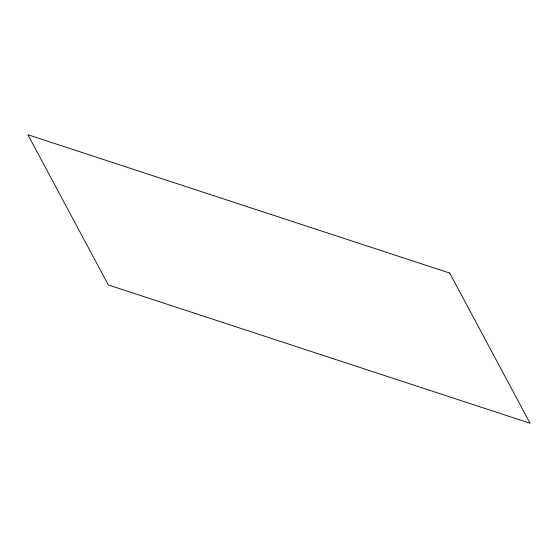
<?xml version="1.0" encoding="UTF-8"?>
<svg xmlns="http://www.w3.org/2000/svg" width="558" height="558" viewBox="0 0 558 558"><rect width="100%" height="100%" fill="white"/><g stroke="black" fill="none" stroke-linecap="round" stroke-linejoin="round"><path stroke-width="0.84" d="M449.692 273.064L27.9 134.736L108.308 284.936L530.1 423.264L449.692 273.064"/></g></svg>
